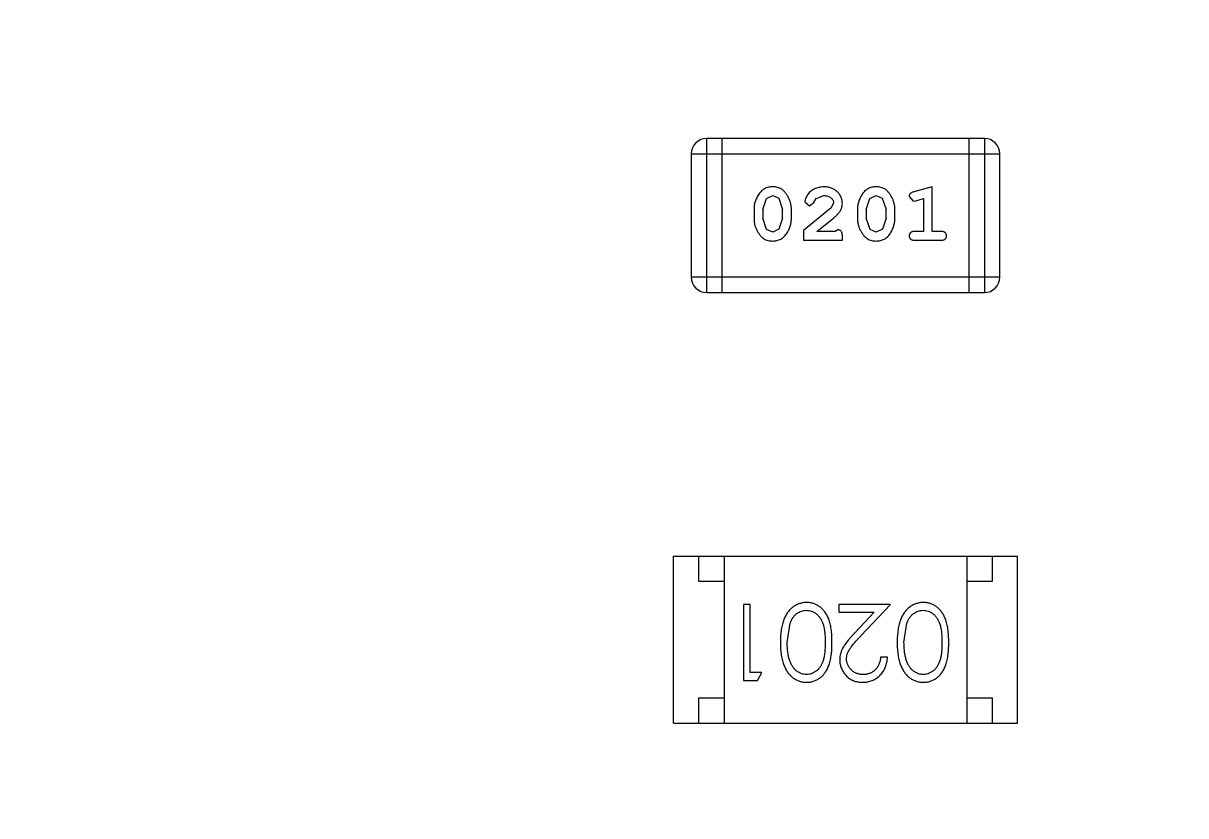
# Model space of a CAD drawing. Header units: inches. Extents: x 398 to 599, y 40 to 151.
# Drawn here: x 563.548 to 565.845, y 102.423 to 103.989 of the extents above; entities that cross this region are included whole.
import ezdxf

# ---------------------------------------------------------------- set-up
doc = ezdxf.new("R2010")
doc.units = ezdxf.units.IN
doc.header["$LTSCALE"] = 1.21
doc.header["$MEASUREMENT"] = 0
doc.layers.get('0').update_dxf_attribs({"linetype": 'CONTINUOUS'})

msp = doc.modelspace()

# ---------------------------------------------------------------- linework, layer by layer
at = {"color": 7, "linetype": 'Continuous'}
for p, q in [((564.8985, 103.4563), (564.8985, 103.7611)), ((565.4471, 103.7611), (564.8985, 103.7611)), ((564.9289, 103.4563), (564.9289, 103.7611)), ((565.4166, 103.7611), (565.4166, 103.4563)), ((565.4471, 103.7611), (565.4471, 103.4563)), ((564.868, 103.7306), (564.868, 103.4868)), ((564.868, 103.7306), (565.4776, 103.7306)), ((565.4776, 103.4868), (565.4776, 103.7306)), ((565.3443, 103.6653), (565.3077, 103.6554)), ((565.3443, 103.5772), (565.3443, 103.6653)), ((565.0092, 103.6204), (565.0164, 103.6422)), ((565.0164, 103.6422), (565.0288, 103.648)), ((565.0288, 103.648), (565.0409, 103.6427)), ((565.0409, 103.6427), (565.0485, 103.6204)), ((565.1099, 103.6341), (565.1148, 103.6426)), ((565.1148, 103.6426), (565.1297, 103.648)), ((565.2137, 103.6204), (565.2209, 103.6422)), ((565.2209, 103.6422), (565.2333, 103.648)), ((565.2333, 103.648), (565.2454, 103.6427)), ((565.2454, 103.6427), (565.253, 103.6204)), ((565.2986, 103.6463), (565.3065, 103.637)), ((565.3119, 103.638), (565.3269, 103.6422)), ((565.3269, 103.6422), (565.3269, 103.5772)), ((564.9919, 103.6207), (564.9919, 103.6029)), ((565.0092, 103.6204), (565.0092, 103.6032)), ((565.0485, 103.6032), (565.0485, 103.6204)), ((565.0658, 103.6029), (565.0658, 103.6207)), ((565.1444, 103.6238), (565.0894, 103.5788)), ((565.0925, 103.636), (565.1014, 103.6276)), ((565.1014, 103.6276), (565.1099, 103.6341)), ((565.1492, 103.6335), (565.1444, 103.6238)), ((565.1964, 103.6207), (565.1964, 103.6029)), ((565.2137, 103.6204), (565.2137, 103.6032)), ((565.253, 103.6032), (565.253, 103.6204)), ((565.2703, 103.6029), (565.2703, 103.6207)), ((565.3065, 103.637), (565.3119, 103.638)), ((565.0168, 103.5809), (565.0092, 103.6032)), ((565.0485, 103.6032), (565.0412, 103.5814)), ((565.1161, 103.5772), (565.1497, 103.6043)), ((565.2213, 103.5809), (565.2137, 103.6032)), ((565.253, 103.6032), (565.2458, 103.5814)), ((565.029, 103.5756), (565.0168, 103.5809)), ((565.0412, 103.5814), (565.029, 103.5756)), ((565.0894, 103.5788), (565.0894, 103.5599)), ((565.1523, 103.5772), (565.1161, 103.5772)), ((565.1578, 103.5804), (565.1523, 103.5772)), ((565.2335, 103.5756), (565.2213, 103.5809)), ((565.2458, 103.5814), (565.2335, 103.5756)), ((565.3269, 103.5772), (565.3096, 103.5772)), ((565.3616, 103.5772), (565.3443, 103.5772)), ((565.0894, 103.5599), (565.1665, 103.5599)), ((565.1665, 103.5599), (565.1665, 103.5678)), ((565.3096, 103.5599), (565.3616, 103.5599)), ((565.4776, 103.4868), (564.868, 103.4868)), ((564.8985, 103.4563), (565.4471, 103.4563)), ((564.8328, 102.6054), (564.8328, 102.9354)), ((564.8328, 102.9354), (565.5128, 102.9354)), ((564.8828, 102.8854), (564.8828, 102.9354)), ((564.9328, 102.9354), (564.9328, 102.6054)), ((565.4128, 102.9354), (565.4128, 102.6054)), ((565.4628, 102.9354), (565.4628, 102.8854)), ((565.5128, 102.6054), (565.5128, 102.9354)), ((564.9328, 102.8854), (564.8828, 102.8854)), ((565.4628, 102.8854), (565.4128, 102.8854)), ((564.971, 102.8402), (564.971, 102.6902)), ((564.9845, 102.8402), (564.971, 102.8402)), ((564.9845, 102.7055), (564.9845, 102.8402)), ((565.1595, 102.8402), (565.1595, 102.8248)), ((565.2614, 102.8402), (565.1595, 102.8402)), ((565.2032, 102.7781), (565.2614, 102.8402)), ((565.1595, 102.8248), (565.2293, 102.8248)), ((565.2293, 102.8248), (565.1917, 102.7847)), ((565.0575, 102.7652), (565.0632, 102.8029)), ((565.2883, 102.7652), (565.294, 102.8029)), ((565.2556, 102.7363), (565.2422, 102.7363)), ((565.0075, 102.7055), (564.9845, 102.7055)), ((564.9987, 102.6902), (565.0075, 102.7055)), ((564.971, 102.6902), (564.9987, 102.6902)), ((564.8828, 102.6054), (564.8828, 102.6554)), ((564.8828, 102.6554), (564.9328, 102.6554)), ((565.4128, 102.6554), (565.4628, 102.6554)), ((565.4628, 102.6554), (565.4628, 102.6054)), ((564.8328, 102.6054), (565.5128, 102.6054))]:
    msp.add_line(p, q, dxfattribs=at)
for centre, radius, start, end in [((553.751, 92.925), 23, 281.22586, 258.77532), ((553.751, 92.925), 22.75, 294.44334, 241.13427), ((564.8985, 103.7306), 0.0305, 90, 180), ((565.4471, 103.7306), 0.0305, 0, 90), ((564.8985, 103.4868), 0.0305, 180, 270), ((565.4471, 103.4868), 0.0305, 270, 0)]:
    msp.add_arc(centre, radius, start, end, dxfattribs=at)
for points, knots in [([(565.0287, 103.6653), (565.0272, 103.6653), (565.0244, 103.6652), (565.0203, 103.6645), (565.0165, 103.6634), (565.0129, 103.6618), (565.0096, 103.6597), (565.0066, 103.6572), (565.0038, 103.6542), (565.0013, 103.6508), (564.9991, 103.6473), (564.9972, 103.6436), (564.9955, 103.6399), (564.9942, 103.6361), (564.9931, 103.6323), (564.9924, 103.6285), (564.9919, 103.6246), (564.9919, 103.622), (564.9919, 103.6207)], [0, 0, 0, 0, 0.06692, 0.130834, 0.19258, 0.252759, 0.312631, 0.373411, 0.436359, 0.501894, 0.568244, 0.632472, 0.69556, 0.757163, 0.818592, 0.878885, 0.939235, 1, 1, 1, 1]), ([(565.0658, 103.6207), (565.0658, 103.6218), (565.0657, 103.6239), (565.0655, 103.6271), (565.0649, 103.6302), (565.0642, 103.6333), (565.0633, 103.6364), (565.0622, 103.6394), (565.0609, 103.6424), (565.0594, 103.6453), (565.0578, 103.648), (565.0562, 103.6505), (565.0545, 103.6529), (565.0529, 103.655), (565.0512, 103.6568), (565.0494, 103.6585), (565.0477, 103.6599), (565.0453, 103.6615), (565.0422, 103.6631), (565.038, 103.6644), (565.0335, 103.6652), (565.0303, 103.6653), (565.0287, 103.6653)], [0, 0, 0, 0, 0.049855, 0.099516, 0.148482, 0.19758, 0.246804, 0.296268, 0.346517, 0.397047, 0.446826, 0.49336, 0.537801, 0.579207, 0.617974, 0.654833, 0.689171, 0.722088, 0.786392, 0.853518, 0.924186, 1, 1, 1, 1]), ([(565.1298, 103.6653), (565.1281, 103.6653), (565.1248, 103.6651), (565.1198, 103.6643), (565.1151, 103.6628), (565.1106, 103.6609), (565.1064, 103.6584), (565.1028, 103.6556), (565.0996, 103.6523), (565.0971, 103.6487), (565.0952, 103.6452), (565.0937, 103.6419), (565.0928, 103.6388), (565.0926, 103.6369), (565.0925, 103.636)], [0, 0, 0, 0, 0.098286, 0.193983, 0.289056, 0.384352, 0.477435, 0.566197, 0.652355, 0.737986, 0.818188, 0.887401, 0.94802, 1, 1, 1, 1]), ([(565.1665, 103.6325), (565.1664, 103.6337), (565.1664, 103.6359), (565.1659, 103.6391), (565.1651, 103.6422), (565.164, 103.6452), (565.1625, 103.648), (565.1607, 103.6507), (565.1586, 103.6533), (565.1562, 103.6558), (565.1536, 103.658), (565.1507, 103.66), (565.1477, 103.6616), (565.1445, 103.663), (565.141, 103.664), (565.1375, 103.6648), (565.1337, 103.6652), (565.1311, 103.6653), (565.1298, 103.6653)], [0, 0, 0, 0, 0.060981, 0.120256, 0.178148, 0.236115, 0.293993, 0.352864, 0.413358, 0.476056, 0.539296, 0.602396, 0.665116, 0.728325, 0.792919, 0.859317, 0.928302, 1, 1, 1, 1]), ([(565.2332, 103.6653), (565.2317, 103.6653), (565.2289, 103.6652), (565.2248, 103.6645), (565.221, 103.6634), (565.2174, 103.6618), (565.2141, 103.6597), (565.2111, 103.6572), (565.2083, 103.6542), (565.2058, 103.6508), (565.2036, 103.6473), (565.2017, 103.6436), (565.2, 103.6399), (565.1987, 103.6361), (565.1977, 103.6323), (565.1969, 103.6285), (565.1965, 103.6246), (565.1964, 103.622), (565.1964, 103.6207)], [0, 0, 0, 0, 0.06692, 0.130834, 0.19258, 0.252759, 0.312631, 0.373411, 0.436359, 0.501894, 0.568244, 0.632472, 0.69556, 0.757163, 0.818592, 0.878885, 0.939235, 1, 1, 1, 1]), ([(565.2703, 103.6207), (565.2703, 103.6218), (565.2703, 103.6239), (565.27, 103.6271), (565.2694, 103.6302), (565.2688, 103.6333), (565.2678, 103.6364), (565.2667, 103.6394), (565.2654, 103.6424), (565.2639, 103.6453), (565.2623, 103.648), (565.2607, 103.6505), (565.259, 103.6529), (565.2574, 103.655), (565.2557, 103.6568), (565.254, 103.6585), (565.2522, 103.6599), (565.2499, 103.6615), (565.2467, 103.6631), (565.2425, 103.6644), (565.238, 103.6652), (565.2348, 103.6653), (565.2332, 103.6653)], [0, 0, 0, 0, 0.049855, 0.099516, 0.148482, 0.19758, 0.246804, 0.296268, 0.346517, 0.397047, 0.446826, 0.49336, 0.537801, 0.579207, 0.617974, 0.654833, 0.689171, 0.722088, 0.786392, 0.853518, 0.924186, 1, 1, 1, 1]), ([(565.1297, 103.648), (565.1311, 103.648), (565.1338, 103.6479), (565.1376, 103.647), (565.141, 103.6457), (565.1439, 103.6437), (565.1462, 103.6415), (565.1479, 103.639), (565.149, 103.6363), (565.1491, 103.6344), (565.1492, 103.6335)], [0, 0, 0, 0, 0.156344, 0.299348, 0.4327, 0.561, 0.682299, 0.791883, 0.89611, 1, 1, 1, 1]), ([(565.3077, 103.6554), (565.3068, 103.6552), (565.3053, 103.6547), (565.3032, 103.6539), (565.3016, 103.6529), (565.3004, 103.6519), (565.2996, 103.6507), (565.299, 103.6494), (565.2987, 103.6479), (565.2986, 103.6468), (565.2986, 103.6463)], [0, 0, 0, 0, 0.187321, 0.344927, 0.475328, 0.579604, 0.674244, 0.773631, 0.882025, 1, 1, 1, 1]), ([(565.1497, 103.6043), (565.1506, 103.605), (565.1523, 103.6065), (565.1547, 103.6087), (565.1568, 103.6108), (565.1586, 103.6128), (565.1603, 103.6147), (565.1616, 103.6165), (565.1627, 103.6181), (565.1638, 103.6202), (565.1649, 103.6227), (565.1658, 103.6259), (565.1664, 103.6292), (565.1665, 103.6314), (565.1665, 103.6325)], [0, 0, 0, 0, 0.103002, 0.197728, 0.285279, 0.365235, 0.437224, 0.502446, 0.560545, 0.611446, 0.707576, 0.80349, 0.900532, 1, 1, 1, 1]), ([(564.9919, 103.6029), (564.9919, 103.6019), (564.9919, 103.5997), (564.9922, 103.5966), (564.9927, 103.5934), (564.9934, 103.5903), (564.9943, 103.5873), (564.9954, 103.5843), (564.9967, 103.5813), (564.9982, 103.5785), (564.9997, 103.5757), (565.0014, 103.5732), (565.003, 103.5709), (565.0046, 103.5688), (565.0063, 103.5669), (565.008, 103.5652), (565.0098, 103.5638), (565.0121, 103.5622), (565.0153, 103.5606), (565.0195, 103.5593), (565.0241, 103.5585), (565.0273, 103.5584), (565.0289, 103.5583)], [0, 0, 0, 0, 0.049886, 0.09882, 0.148132, 0.19689, 0.246038, 0.295176, 0.345305, 0.395692, 0.445312, 0.491875, 0.535813, 0.577009, 0.616081, 0.652689, 0.687585, 0.720206, 0.785062, 0.85223, 0.923759, 1, 1, 1, 1]), ([(565.0289, 103.5583), (565.0304, 103.5584), (565.0332, 103.5584), (565.0373, 103.5592), (565.0411, 103.5603), (565.0447, 103.5619), (565.048, 103.5639), (565.051, 103.5664), (565.0538, 103.5694), (565.0563, 103.5727), (565.0585, 103.5763), (565.0605, 103.58), (565.0621, 103.5837), (565.0635, 103.5875), (565.0645, 103.5913), (565.0653, 103.5951), (565.0657, 103.599), (565.0658, 103.6016), (565.0658, 103.6029)], [0, 0, 0, 0, 0.067217, 0.131051, 0.19272, 0.252824, 0.312745, 0.373449, 0.436041, 0.501494, 0.567761, 0.632087, 0.695096, 0.757109, 0.817993, 0.878657, 0.939311, 1, 1, 1, 1]), ([(565.1964, 103.6029), (565.1964, 103.6019), (565.1964, 103.5997), (565.1967, 103.5966), (565.1972, 103.5934), (565.1979, 103.5903), (565.1988, 103.5873), (565.1999, 103.5843), (565.2012, 103.5813), (565.2027, 103.5785), (565.2042, 103.5757), (565.2059, 103.5732), (565.2075, 103.5709), (565.2092, 103.5688), (565.2109, 103.5669), (565.2125, 103.5652), (565.2143, 103.5638), (565.2167, 103.5622), (565.2198, 103.5606), (565.224, 103.5593), (565.2286, 103.5585), (565.2318, 103.5584), (565.2334, 103.5583)], [0, 0, 0, 0, 0.049886, 0.09882, 0.148132, 0.19689, 0.246038, 0.295176, 0.345305, 0.395692, 0.445312, 0.491875, 0.535813, 0.577009, 0.616081, 0.652689, 0.687585, 0.720206, 0.785062, 0.85223, 0.923759, 1, 1, 1, 1]), ([(565.2334, 103.5583), (565.2349, 103.5584), (565.2377, 103.5584), (565.2418, 103.5592), (565.2456, 103.5603), (565.2492, 103.5619), (565.2525, 103.5639), (565.2556, 103.5664), (565.2584, 103.5694), (565.2608, 103.5727), (565.263, 103.5763), (565.265, 103.58), (565.2666, 103.5837), (565.268, 103.5875), (565.269, 103.5913), (565.2698, 103.5951), (565.2702, 103.599), (565.2703, 103.6016), (565.2703, 103.6029)], [0, 0, 0, 0, 0.067217, 0.131051, 0.19272, 0.252824, 0.312745, 0.373449, 0.436041, 0.501494, 0.567761, 0.632087, 0.695096, 0.757109, 0.817993, 0.878657, 0.939311, 1, 1, 1, 1]), ([(565.1665, 103.5678), (565.1665, 103.5688), (565.1664, 103.5708), (565.166, 103.5735), (565.1653, 103.5758), (565.1642, 103.5775), (565.1629, 103.5788), (565.1614, 103.5797), (565.1597, 103.5803), (565.1585, 103.5803), (565.1578, 103.5804)], [0, 0, 0, 0, 0.1844, 0.34094, 0.473574, 0.586824, 0.690029, 0.789175, 0.890445, 1, 1, 1, 1]), ([(565.3096, 103.5772), (565.3087, 103.5772), (565.3071, 103.5771), (565.3047, 103.5767), (565.3028, 103.5759), (565.3012, 103.5749), (565.3001, 103.5735), (565.2992, 103.572), (565.2987, 103.5704), (565.2987, 103.5692), (565.2986, 103.5686)], [0, 0, 0, 0, 0.169102, 0.317658, 0.446239, 0.563118, 0.671828, 0.776546, 0.884858, 1, 1, 1, 1]), ([(565.3726, 103.5686), (565.3725, 103.5692), (565.3725, 103.5704), (565.372, 103.572), (565.3711, 103.5735), (565.37, 103.5749), (565.3684, 103.5759), (565.3665, 103.5767), (565.3641, 103.5771), (565.3625, 103.5772), (565.3616, 103.5772)], [0, 0, 0, 0, 0.11517, 0.223509, 0.328254, 0.438012, 0.553651, 0.682263, 0.830856, 1, 1, 1, 1]), ([(565.2986, 103.5686), (565.2987, 103.5679), (565.2987, 103.5668), (565.2992, 103.5651), (565.3001, 103.5636), (565.3012, 103.5622), (565.3028, 103.5612), (565.3047, 103.5604), (565.3071, 103.56), (565.3087, 103.5599), (565.3096, 103.5599)], [0, 0, 0, 0, 0.115051, 0.223278, 0.329269, 0.437893, 0.554681, 0.682591, 0.83103, 1, 1, 1, 1]), ([(565.3616, 103.5599), (565.3625, 103.5599), (565.3641, 103.56), (565.3665, 103.5604), (565.3684, 103.5612), (565.37, 103.5622), (565.3711, 103.5636), (565.372, 103.5651), (565.3725, 103.5668), (565.3725, 103.5679), (565.3726, 103.5686)], [0, 0, 0, 0, 0.169012, 0.317488, 0.445429, 0.560977, 0.67065, 0.776666, 0.88492, 1, 1, 1, 1]), ([(565.0959, 102.844), (565.0947, 102.844), (565.0923, 102.8439), (565.0888, 102.8435), (565.0853, 102.8428), (565.082, 102.8419), (565.0787, 102.8407), (565.0755, 102.8393), (565.0725, 102.8375), (565.0694, 102.8355), (565.0665, 102.8333), (565.0638, 102.8307), (565.0612, 102.828), (565.0588, 102.8249), (565.0566, 102.8216), (565.0545, 102.818), (565.0526, 102.8142), (565.0508, 102.8102), (565.0492, 102.8058), (565.0478, 102.801), (565.0467, 102.7959), (565.0457, 102.7905), (565.045, 102.7847), (565.0445, 102.7785), (565.0442, 102.772), (565.0441, 102.7675), (565.0441, 102.7652)], [0, 0, 0, 0, 0.033824, 0.067298, 0.10028, 0.133019, 0.165736, 0.198792, 0.232372, 0.266409, 0.301016, 0.336196, 0.371972, 0.408574, 0.446394, 0.485225, 0.525372, 0.567224, 0.611081, 0.65775, 0.70702, 0.759235, 0.814484, 0.873227, 0.934937, 1, 1, 1, 1]), ([(565.146, 102.7652), (565.146, 102.7676), (565.146, 102.7722), (565.1457, 102.779), (565.1452, 102.7854), (565.1444, 102.7913), (565.1435, 102.7968), (565.1425, 102.802), (565.1412, 102.8067), (565.1397, 102.811), (565.138, 102.815), (565.1361, 102.8188), (565.1341, 102.8222), (565.1319, 102.8254), (565.1296, 102.8284), (565.1271, 102.8311), (565.1245, 102.8336), (565.1217, 102.8358), (565.1188, 102.8377), (565.1157, 102.8394), (565.1127, 102.8408), (565.1095, 102.842), (565.1062, 102.8429), (565.1028, 102.8435), (565.0994, 102.8439), (565.097, 102.844), (565.0959, 102.844)], [0, 0, 0, 0, 0.068113, 0.132564, 0.193427, 0.250218, 0.303569, 0.353576, 0.400235, 0.443586, 0.484619, 0.524292, 0.56238, 0.599049, 0.63494, 0.669782, 0.704009, 0.737842, 0.771098, 0.803896, 0.836415, 0.868639, 0.900715, 0.933378, 0.966213, 1, 1, 1, 1]), ([(565.3266, 102.844), (565.3254, 102.844), (565.3231, 102.8439), (565.3195, 102.8435), (565.3161, 102.8428), (565.3128, 102.8419), (565.3095, 102.8407), (565.3063, 102.8393), (565.3032, 102.8375), (565.3002, 102.8355), (565.2973, 102.8333), (565.2946, 102.8307), (565.292, 102.828), (565.2896, 102.8249), (565.2873, 102.8216), (565.2853, 102.818), (565.2833, 102.8142), (565.2816, 102.8102), (565.2799, 102.8058), (565.2786, 102.801), (565.2774, 102.7959), (565.2765, 102.7905), (565.2758, 102.7847), (565.2752, 102.7785), (565.2749, 102.772), (565.2749, 102.7675), (565.2749, 102.7652)], [0, 0, 0, 0, 0.033824, 0.067298, 0.10028, 0.133019, 0.165736, 0.198792, 0.232372, 0.266409, 0.301016, 0.336196, 0.371972, 0.408574, 0.446394, 0.485225, 0.525372, 0.567224, 0.611081, 0.65775, 0.70702, 0.759235, 0.814484, 0.873227, 0.934937, 1, 1, 1, 1]), ([(565.3768, 102.7652), (565.3768, 102.7676), (565.3767, 102.7722), (565.3764, 102.779), (565.3759, 102.7854), (565.3752, 102.7913), (565.3743, 102.7968), (565.3733, 102.802), (565.3719, 102.8067), (565.3704, 102.811), (565.3687, 102.815), (565.3669, 102.8188), (565.3649, 102.8222), (565.3627, 102.8254), (565.3604, 102.8284), (565.3579, 102.8311), (565.3552, 102.8336), (565.3525, 102.8358), (565.3495, 102.8377), (565.3465, 102.8394), (565.3434, 102.8408), (565.3402, 102.842), (565.337, 102.8429), (565.3336, 102.8435), (565.3301, 102.8439), (565.3278, 102.844), (565.3266, 102.844)], [0, 0, 0, 0, 0.068113, 0.132564, 0.193427, 0.250218, 0.303569, 0.353576, 0.400235, 0.443586, 0.484619, 0.524292, 0.56238, 0.599049, 0.63494, 0.669782, 0.704009, 0.737842, 0.771098, 0.803896, 0.836415, 0.868639, 0.900715, 0.933378, 0.966213, 1, 1, 1, 1]), ([(565.0632, 102.8029), (565.0636, 102.8039), (565.0644, 102.806), (565.0657, 102.8089), (565.0672, 102.8116), (565.0688, 102.8141), (565.0705, 102.8164), (565.0724, 102.8186), (565.0744, 102.8205), (565.0772, 102.8227), (565.0809, 102.8251), (565.0856, 102.8271), (565.0904, 102.8284), (565.0937, 102.8285), (565.0954, 102.8286)], [0, 0, 0, 0, 0.075949, 0.148549, 0.218996, 0.286119, 0.351826, 0.416074, 0.478265, 0.540325, 0.660405, 0.774606, 0.887187, 1, 1, 1, 1]), ([(565.0954, 102.8286), (565.0971, 102.8285), (565.1004, 102.8284), (565.1052, 102.8271), (565.11, 102.825), (565.1137, 102.8226), (565.1166, 102.8203), (565.1187, 102.8184), (565.1205, 102.8162), (565.1223, 102.8139), (565.1239, 102.8114), (565.1254, 102.8087), (565.1268, 102.8058), (565.128, 102.8027), (565.1291, 102.7993), (565.13, 102.7955), (565.1308, 102.7914), (565.1315, 102.7869), (565.1319, 102.782), (565.1323, 102.7767), (565.1325, 102.771), (565.1325, 102.7672), (565.1325, 102.7652)], [0, 0, 0, 0, 0.060034, 0.120278, 0.182348, 0.247919, 0.281641, 0.315701, 0.350322, 0.385703, 0.421819, 0.459196, 0.497866, 0.538301, 0.58121, 0.628183, 0.679403, 0.734699, 0.794074, 0.858416, 0.927049, 1, 1, 1, 1]), ([(565.294, 102.8029), (565.2944, 102.8039), (565.2951, 102.806), (565.2965, 102.8089), (565.2979, 102.8116), (565.2995, 102.8141), (565.3013, 102.8164), (565.3031, 102.8186), (565.3051, 102.8205), (565.308, 102.8227), (565.3116, 102.8251), (565.3164, 102.8271), (565.3212, 102.8284), (565.3245, 102.8285), (565.3262, 102.8286)], [0, 0, 0, 0, 0.075949, 0.148549, 0.218996, 0.286119, 0.351826, 0.416074, 0.478265, 0.540325, 0.660405, 0.774606, 0.887187, 1, 1, 1, 1]), ([(565.3262, 102.8286), (565.3278, 102.8285), (565.3311, 102.8284), (565.336, 102.8271), (565.3407, 102.825), (565.3445, 102.8226), (565.3474, 102.8203), (565.3494, 102.8184), (565.3513, 102.8162), (565.3531, 102.8139), (565.3547, 102.8114), (565.3562, 102.8087), (565.3575, 102.8058), (565.3588, 102.8027), (565.3599, 102.7993), (565.3608, 102.7955), (565.3616, 102.7914), (565.3622, 102.7869), (565.3627, 102.782), (565.363, 102.7767), (565.3633, 102.771), (565.3633, 102.7672), (565.3633, 102.7652)], [0, 0, 0, 0, 0.060034, 0.120278, 0.182348, 0.247919, 0.281641, 0.315701, 0.350322, 0.385703, 0.421819, 0.459196, 0.497866, 0.538301, 0.58121, 0.628183, 0.679403, 0.734699, 0.794074, 0.858416, 0.927049, 1, 1, 1, 1]), ([(565.1917, 102.7847), (565.1903, 102.7832), (565.1875, 102.7802), (565.1836, 102.7759), (565.18, 102.7717), (565.1768, 102.7678), (565.174, 102.7642), (565.1715, 102.7608), (565.1694, 102.7577), (565.1671, 102.7539), (565.1648, 102.7491), (565.1628, 102.7432), (565.1616, 102.7371), (565.1615, 102.733), (565.1614, 102.7309)], [0, 0, 0, 0, 0.09953, 0.192079, 0.277712, 0.357454, 0.429648, 0.495771, 0.555538, 0.608657, 0.707578, 0.804328, 0.901298, 1, 1, 1, 1]), ([(565.1749, 102.7321), (565.1749, 102.7337), (565.175, 102.737), (565.1761, 102.7418), (565.1778, 102.7464), (565.1798, 102.7502), (565.1818, 102.7533), (565.1837, 102.756), (565.186, 102.7589), (565.1887, 102.7622), (565.1918, 102.7658), (565.1952, 102.7696), (565.1991, 102.7738), (565.2018, 102.7766), (565.2032, 102.7781)], [0, 0, 0, 0, 0.088014, 0.174976, 0.2638, 0.355443, 0.406413, 0.465519, 0.533076, 0.609353, 0.693899, 0.787171, 0.889197, 1, 1, 1, 1]), ([(565.0441, 102.7652), (565.0441, 102.7629), (565.0442, 102.7584), (565.0445, 102.7519), (565.045, 102.7456), (565.0457, 102.7398), (565.0467, 102.7343), (565.0479, 102.7292), (565.0493, 102.7245), (565.0509, 102.72), (565.0527, 102.716), (565.0546, 102.7121), (565.0567, 102.7086), (565.0589, 102.7052), (565.0614, 102.7022), (565.0639, 102.6994), (565.0667, 102.6969), (565.0695, 102.6947), (565.0725, 102.6927), (565.0756, 102.691), (565.0788, 102.6895), (565.082, 102.6884), (565.0854, 102.6874), (565.0888, 102.6868), (565.0923, 102.6864), (565.0947, 102.6863), (565.0959, 102.6863)], [0, 0, 0, 0, 0.065278, 0.127205, 0.186168, 0.241675, 0.294115, 0.343609, 0.390387, 0.434463, 0.476646, 0.517002, 0.555936, 0.593716, 0.630057, 0.665601, 0.700745, 0.734917, 0.768681, 0.802087, 0.834849, 0.867433, 0.900138, 0.932806, 0.966212, 1, 1, 1, 1]), ([(565.0954, 102.7017), (565.0938, 102.7018), (565.0905, 102.702), (565.0856, 102.7032), (565.081, 102.7053), (565.0772, 102.7077), (565.0744, 102.71), (565.0723, 102.712), (565.0704, 102.7142), (565.0686, 102.7167), (565.0669, 102.7194), (565.0653, 102.7223), (565.0639, 102.7255), (565.0625, 102.7289), (565.0614, 102.7326), (565.0603, 102.7365), (565.0595, 102.7407), (565.0588, 102.7451), (565.0583, 102.7498), (565.0578, 102.7547), (565.0576, 102.7598), (565.0576, 102.7633), (565.0575, 102.7652)], [0, 0, 0, 0, 0.059689, 0.119507, 0.181075, 0.246162, 0.279894, 0.314468, 0.350403, 0.387474, 0.426147, 0.466624, 0.508745, 0.553328, 0.600058, 0.649177, 0.700552, 0.754894, 0.811825, 0.871514, 0.934319, 1, 1, 1, 1]), ([(565.1325, 102.7652), (565.1325, 102.7631), (565.1325, 102.7592), (565.1323, 102.7536), (565.1319, 102.7483), (565.1314, 102.7434), (565.1308, 102.7389), (565.13, 102.7347), (565.1291, 102.731), (565.128, 102.7276), (565.1267, 102.7244), (565.1254, 102.7215), (565.1239, 102.7188), (565.1223, 102.7163), (565.1205, 102.714), (565.1186, 102.7119), (565.1166, 102.7099), (565.1137, 102.7077), (565.11, 102.7053), (565.1053, 102.7032), (565.1004, 102.702), (565.0971, 102.7018), (565.0954, 102.7017)], [0, 0, 0, 0, 0.073302, 0.142286, 0.206253, 0.266017, 0.321612, 0.372532, 0.419497, 0.462398, 0.502825, 0.541489, 0.579034, 0.615143, 0.650298, 0.684912, 0.718701, 0.752189, 0.817245, 0.879117, 0.939613, 1, 1, 1, 1]), ([(565.0959, 102.6863), (565.097, 102.6863), (565.0994, 102.6864), (565.1028, 102.6868), (565.1062, 102.6874), (565.1095, 102.6884), (565.1127, 102.6895), (565.1158, 102.691), (565.1189, 102.6927), (565.1218, 102.6947), (565.1246, 102.6969), (565.1273, 102.6993), (565.1297, 102.702), (565.1321, 102.705), (565.1342, 102.7082), (565.1363, 102.7117), (565.1381, 102.7154), (565.1397, 102.7193), (565.1412, 102.7236), (565.1425, 102.7283), (565.1436, 102.7334), (565.1445, 102.739), (565.1452, 102.7449), (565.1457, 102.7513), (565.146, 102.7581), (565.146, 102.7628), (565.146, 102.7652)], [0, 0, 0, 0, 0.033742, 0.066533, 0.099153, 0.13154, 0.164087, 0.196563, 0.229707, 0.263315, 0.297504, 0.331686, 0.366482, 0.4021, 0.438958, 0.476748, 0.515985, 0.556589, 0.599519, 0.645765, 0.695487, 0.748721, 0.805687, 0.866754, 0.931405, 1, 1, 1, 1]), ([(565.2749, 102.7652), (565.2749, 102.7629), (565.2749, 102.7584), (565.2752, 102.7519), (565.2758, 102.7456), (565.2765, 102.7398), (565.2775, 102.7343), (565.2786, 102.7292), (565.28, 102.7245), (565.2816, 102.72), (565.2835, 102.716), (565.2854, 102.7121), (565.2875, 102.7086), (565.2897, 102.7052), (565.2921, 102.7022), (565.2947, 102.6994), (565.2974, 102.6969), (565.3003, 102.6947), (565.3033, 102.6927), (565.3064, 102.691), (565.3095, 102.6895), (565.3128, 102.6884), (565.3161, 102.6874), (565.3196, 102.6868), (565.3231, 102.6864), (565.3254, 102.6863), (565.3266, 102.6863)], [0, 0, 0, 0, 0.065278, 0.127205, 0.186168, 0.241675, 0.294115, 0.343609, 0.390387, 0.434463, 0.476646, 0.517002, 0.555936, 0.593716, 0.630057, 0.665601, 0.700745, 0.734917, 0.768681, 0.802087, 0.834849, 0.867433, 0.900138, 0.932806, 0.966212, 1, 1, 1, 1]), ([(565.3262, 102.7017), (565.3245, 102.7018), (565.3213, 102.702), (565.3164, 102.7032), (565.3117, 102.7053), (565.308, 102.7077), (565.3051, 102.71), (565.3031, 102.712), (565.3011, 102.7142), (565.2993, 102.7167), (565.2976, 102.7194), (565.2961, 102.7223), (565.2946, 102.7255), (565.2933, 102.7289), (565.2922, 102.7326), (565.2911, 102.7365), (565.2903, 102.7407), (565.2895, 102.7451), (565.289, 102.7498), (565.2886, 102.7547), (565.2884, 102.7598), (565.2883, 102.7633), (565.2883, 102.7652)], [0, 0, 0, 0, 0.059689, 0.119507, 0.181075, 0.246162, 0.279894, 0.314468, 0.350403, 0.387474, 0.426147, 0.466624, 0.508745, 0.553328, 0.600058, 0.649177, 0.700552, 0.754894, 0.811825, 0.871514, 0.934319, 1, 1, 1, 1]), ([(565.3633, 102.7652), (565.3633, 102.7631), (565.3633, 102.7592), (565.363, 102.7536), (565.3627, 102.7483), (565.3622, 102.7434), (565.3616, 102.7389), (565.3608, 102.7347), (565.3598, 102.731), (565.3588, 102.7276), (565.3575, 102.7244), (565.3562, 102.7215), (565.3547, 102.7188), (565.353, 102.7163), (565.3513, 102.714), (565.3494, 102.7119), (565.3474, 102.7099), (565.3445, 102.7077), (565.3408, 102.7053), (565.3361, 102.7032), (565.3312, 102.702), (565.3278, 102.7018), (565.3262, 102.7017)], [0, 0, 0, 0, 0.073302, 0.142286, 0.206253, 0.266017, 0.321612, 0.372532, 0.419497, 0.462398, 0.502825, 0.541489, 0.579034, 0.615143, 0.650298, 0.684912, 0.718701, 0.752189, 0.817245, 0.879117, 0.939613, 1, 1, 1, 1]), ([(565.3266, 102.6863), (565.3278, 102.6863), (565.3301, 102.6864), (565.3336, 102.6868), (565.337, 102.6874), (565.3403, 102.6884), (565.3435, 102.6895), (565.3466, 102.691), (565.3496, 102.6927), (565.3526, 102.6947), (565.3554, 102.6969), (565.3581, 102.6993), (565.3605, 102.702), (565.3628, 102.705), (565.365, 102.7082), (565.367, 102.7117), (565.3688, 102.7154), (565.3705, 102.7193), (565.372, 102.7236), (565.3733, 102.7283), (565.3744, 102.7334), (565.3752, 102.739), (565.3759, 102.7449), (565.3764, 102.7513), (565.3767, 102.7581), (565.3768, 102.7628), (565.3768, 102.7652)], [0, 0, 0, 0, 0.033742, 0.066533, 0.099153, 0.13154, 0.164087, 0.196563, 0.229707, 0.263315, 0.297504, 0.331686, 0.366482, 0.4021, 0.438958, 0.476748, 0.515985, 0.556589, 0.599519, 0.645765, 0.695487, 0.748721, 0.805687, 0.866754, 0.931405, 1, 1, 1, 1]), ([(565.1614, 102.7309), (565.1614, 102.7294), (565.1615, 102.7265), (565.1621, 102.7222), (565.1631, 102.718), (565.1644, 102.714), (565.1662, 102.7102), (565.1684, 102.7065), (565.171, 102.7029), (565.1739, 102.6995), (565.1771, 102.6964), (565.1806, 102.6937), (565.1844, 102.6914), (565.1884, 102.6895), (565.1926, 102.6881), (565.1971, 102.6871), (565.2018, 102.6864), (565.2051, 102.6863), (565.2067, 102.6863)], [0, 0, 0, 0, 0.06271, 0.123347, 0.183401, 0.242828, 0.302097, 0.36242, 0.423725, 0.487032, 0.550491, 0.612709, 0.674265, 0.73617, 0.799211, 0.863483, 0.930525, 1, 1, 1, 1]), ([(565.2074, 102.7017), (565.2063, 102.7017), (565.2041, 102.7018), (565.2008, 102.7022), (565.1977, 102.7029), (565.1948, 102.7039), (565.1919, 102.7052), (565.1892, 102.7067), (565.1867, 102.7086), (565.1843, 102.7106), (565.1821, 102.7129), (565.1802, 102.7153), (565.1785, 102.7179), (565.1772, 102.7205), (565.1761, 102.7232), (565.1754, 102.7261), (565.1749, 102.7291), (565.1749, 102.7311), (565.1749, 102.7321)], [0, 0, 0, 0, 0.068027, 0.133505, 0.19695, 0.26027, 0.322741, 0.384982, 0.448465, 0.513424, 0.578224, 0.640011, 0.700094, 0.760067, 0.819012, 0.877878, 0.938035, 1, 1, 1, 1]), ([(565.2067, 102.6863), (565.2084, 102.6863), (565.2117, 102.6864), (565.2165, 102.6871), (565.2211, 102.6882), (565.2256, 102.6897), (565.2298, 102.6917), (565.2338, 102.6942), (565.2376, 102.697), (565.2412, 102.7003), (565.2444, 102.7039), (565.2473, 102.7078), (565.2497, 102.712), (565.2518, 102.7164), (565.2534, 102.721), (565.2546, 102.7259), (565.2554, 102.731), (565.2555, 102.7345), (565.2556, 102.7363)], [0, 0, 0, 0, 0.06445, 0.126725, 0.187421, 0.247417, 0.306749, 0.366595, 0.427749, 0.490235, 0.553031, 0.614805, 0.676505, 0.738096, 0.801021, 0.864897, 0.931209, 1, 1, 1, 1]), ([(565.2422, 102.7363), (565.242, 102.735), (565.2418, 102.7324), (565.241, 102.7286), (565.2401, 102.725), (565.2389, 102.7217), (565.2374, 102.7186), (565.2356, 102.7158), (565.2336, 102.7131), (565.2314, 102.7108), (565.2289, 102.7086), (565.2263, 102.7068), (565.2235, 102.7052), (565.2206, 102.7039), (565.2175, 102.7029), (565.2143, 102.7022), (565.2109, 102.7018), (565.2086, 102.7017), (565.2074, 102.7017)], [0, 0, 0, 0, 0.073648, 0.143686, 0.210962, 0.275557, 0.338064, 0.399311, 0.4594, 0.51934, 0.579024, 0.637809, 0.695959, 0.754122, 0.813113, 0.873453, 0.935561, 1, 1, 1, 1])]:
    msp.add_open_spline(points, degree=3, knots=knots, dxfattribs=at)

doc.saveas('drawing.dxf')
